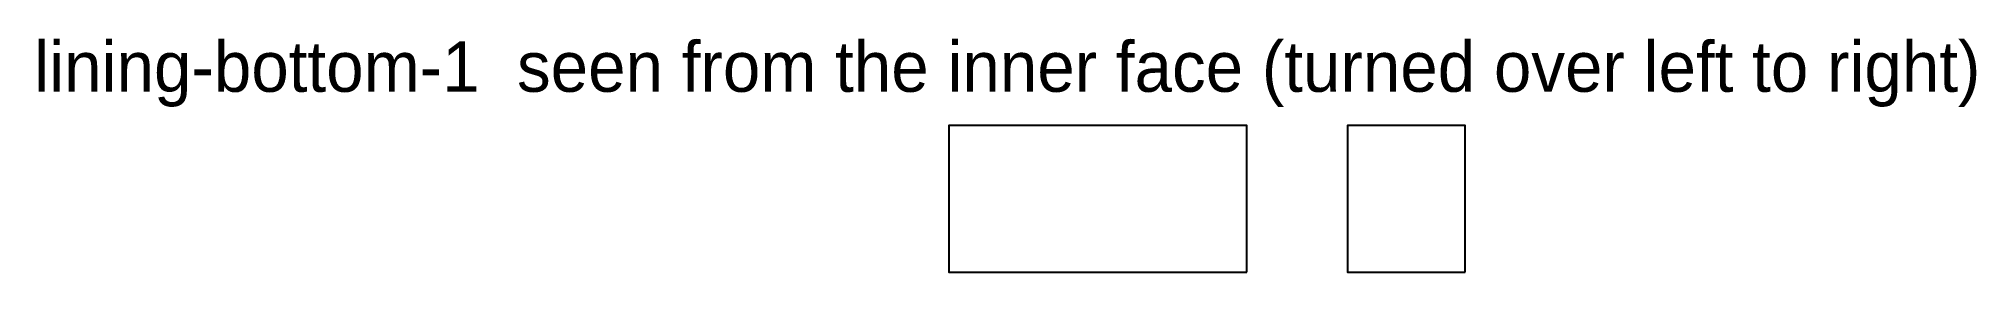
# Model space of a CAD drawing. Header units: millimetres. Extents: x 3 to 233, y 278 to 305.
import ezdxf

# ---------------------------------------------------------------- set-up
doc = ezdxf.new("R2010")
doc.units = ezdxf.units.MM
doc.layers.add('NOTES', color=7, linetype='Continuous')
doc.layers.add('POCKET_70.5MM_UNDERSIDE', color=6, linetype='Continuous')

msp = doc.modelspace()

# ---------------------------------------------------------------- linework, layer by layer
at = {"layer": 'POCKET_70.5MM_UNDERSIDE'}
for points in [[(146.5, 277.5), (146.5, 295), (111, 295), (111, 277.5), (146.5, 277.5)], [(172.5, 277.5), (172.5, 295), (158.5, 295), (158.5, 277.5), (172.5, 277.5)]]:
    msp.add_lwpolyline(points, close=True, dxfattribs=at)

# ---------------------------------------------------------------- texts
at = {"layer": 'NOTES'}
msp.add_text('lining-bottom-1  seen from the inner face (turned over left to right)', height=6, dxfattribs=at).set_placement((2, 299))

doc.saveas('drawing.dxf')
